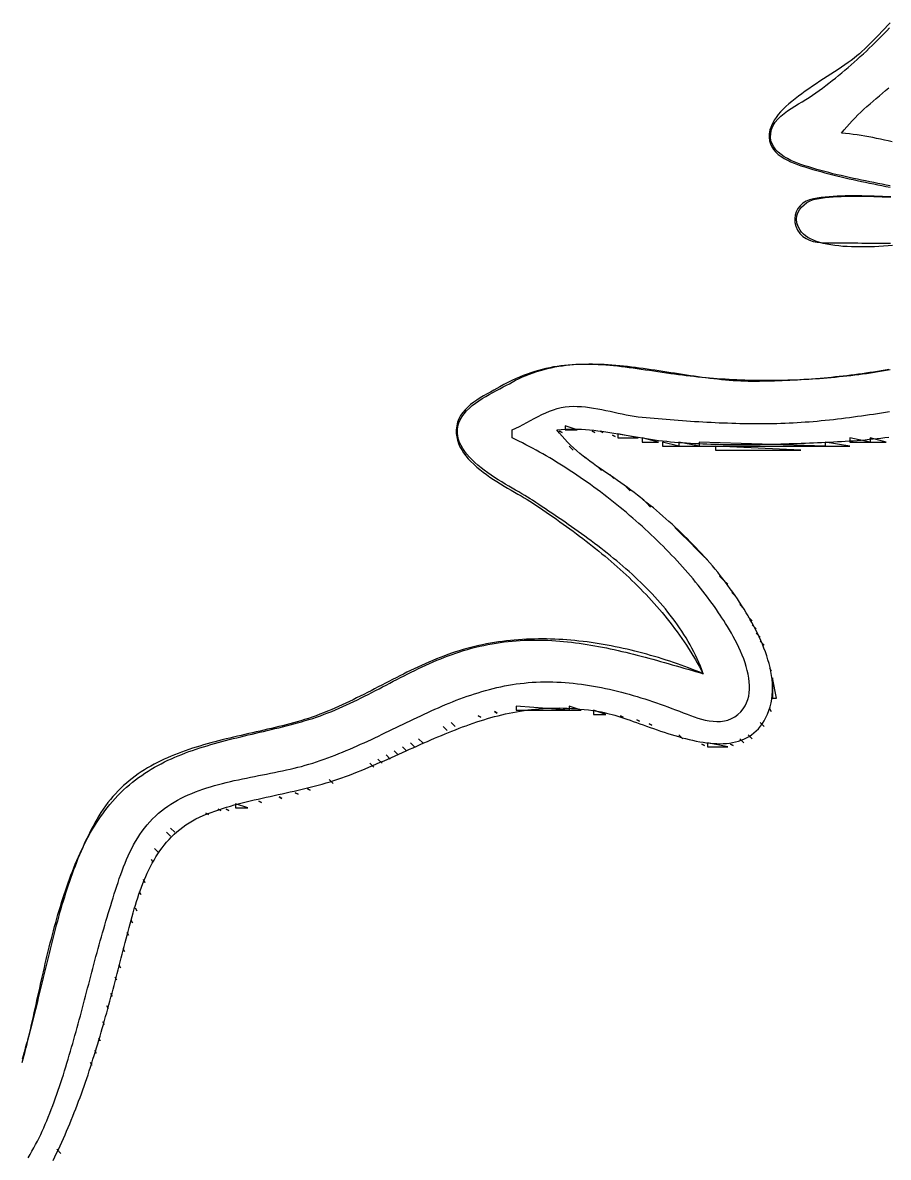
# Model space of a CAD drawing. Extents: x 0 to 2380, y 238 to 1416.
# Drawn here: x 2023.7 to 2236.6, y 688.7 to 967.8 of the extents above; entities that cross this region are included whole.
import ezdxf

# ---------------------------------------------------------------- set-up
doc = ezdxf.new("R2010")
doc.units = 0
doc.header["$MEASUREMENT"] = 0
for name, color, linetype in [('C18', 18, 'Continuous'), ('C250', 250, 'Continuous'), ('C251', 251, 'Continuous'), ('C252', 252, 'Continuous'), ('C253', 253, 'Continuous'), ('C254', 254, 'Continuous'), ('C37', 37, 'Continuous'), ('C39', 39, 'Continuous'), ('C49', 49, 'Continuous'), ('C59', 59, 'Continuous')]:
    doc.layers.add(name, color=color, linetype=linetype)

msp = doc.modelspace()

# ---------------------------------------------------------------- linework, layer by layer
at = {"layer": 'C18'}
for points in [[(2201.61, 822.65), (2201.09, 823.52), (2200.56, 824.37), (2200.01, 825.23), (2199.45, 826.07), (2198.88, 826.91), (2198.3, 827.74), (2197.71, 828.57), (2197.12, 829.38), (2196.51, 830.2), (2195.89, 831), (2195.26, 831.8), (2194.62, 832.59), (2193.97, 833.38), (2193.32, 834.16), (2192.66, 834.93), (2191.99, 835.7), (2191.31, 836.46), (2190.62, 837.21), (2189.92, 837.96), (2189.22, 838.7), (2188.51, 839.43), (2187.8, 840.16), (2187.08, 840.88), (2186.35, 841.6), (2185.62, 842.31), (2184.88, 843.01), (2184.13, 843.71), (2183.38, 844.4), (2182.63, 845.09), (2181.87, 845.77), (2181.1, 846.44), (2180.34, 847.11), (2179.56, 847.77), (2178.79, 848.42), (2178.01, 849.07), (2177.22, 849.71), (2176.44, 850.35), (2175.65, 850.98), (2174.86, 851.61), (2174.07, 852.23), (2173.26, 852.84), (2172.45, 853.44), (2171.62, 854.04), (2170.78, 854.63), (2169.94, 855.22), (2169.09, 855.8), (2168.24, 856.38), (2167.38, 856.97), (2166.53, 857.55), (2165.68, 858.14), (2164.83, 858.74), (2163.99, 859.34), (2163.16, 859.95), (2162.33, 860.57), (2161.52, 861.2), (2160.73, 861.84), (2159.94, 862.5), (2159.18, 863.18), (2158.43, 863.87), (2157.71, 864.58), (2157.01, 865.31), (2156.33, 866.07), (2155.69, 866.85), (2155.07, 867.65), (2156.08, 867.74), (2157.09, 867.81), (2158.1, 867.84), (2159.1, 867.85), (2160.11, 867.83), (2161.11, 867.79), (2162.12, 867.73), (2163.12, 867.65), (2164.12, 867.55), (2165.12, 867.44), (2166.12, 867.31), (2167.12, 867.17), (2168.11, 867.02), (2169.11, 866.86), (2170.11, 866.69), (2171.1, 866.52), (2172.1, 866.35), (2173.1, 866.17), (2174.09, 866), (2175.09, 865.82), (2176.08, 865.65), (2177.08, 865.49), (2178.08, 865.33), (2179.07, 865.19), (2180.07, 865.05), (2181.07, 864.93), (2182.07, 864.82), (2183.04, 864.73), (2184.01, 864.64), (2184.99, 864.56), (2185.97, 864.49), (2186.96, 864.42), (2187.95, 864.36), (2188.94, 864.3), (2189.94, 864.25), (2190.94, 864.21), (2191.94, 864.17), (2192.94, 864.14), (2193.95, 864.11), (2194.95, 864.08), (2195.96, 864.06), (2196.97, 864.05), (2197.98, 864.04), (2199, 864.03), (2200.01, 864.03), (2201.02, 864.03), (2202.04, 864.04), (2203.05, 864.05), (2204.07, 864.06), (2205.08, 864.07), (2206.1, 864.09), (2207.11, 864.11), (2208.12, 864.14), (2209.14, 864.16), (2210.15, 864.19), (2211.15, 864.22), (2212.16, 864.25), (2213.17, 864.29), (2214.17, 864.32), (2215.17, 864.36), (2216.17, 864.4), (2217.16, 864.44), (2218.16, 864.48), (2219.15, 864.52), (2220.13, 864.56), (2221.11, 864.61), (2222.09, 864.65), (2223.07, 864.69), (2224.04, 864.74), (2225.02, 864.79), (2226, 864.85), (2226.97, 864.91), (2227.95, 864.98), (2228.92, 865.05), (2229.9, 865.13), (2230.87, 865.22), (2231.84, 865.31), (2232.82, 865.41), (2233.79, 865.52), (2234.76, 865.63), (2235.73, 865.74), (2236.7, 865.86)], [(2048.44, 739.65), (2048.68, 740.57), (2048.91, 741.49), (2049.15, 742.41), (2049.38, 743.33), (2049.62, 744.25), (2049.86, 745.18), (2050.11, 746.1), (2050.35, 747.02), (2050.6, 747.94), (2050.86, 748.86), (2051.13, 749.77), (2051.4, 750.68), (2051.68, 751.59), (2051.97, 752.49), (2052.27, 753.38), (2052.58, 754.27), (2052.9, 755.14), (2053.23, 756.01), (2053.58, 756.87), (2053.94, 757.72), (2054.32, 758.56), (2054.71, 759.39), (2055.12, 760.2), (2055.55, 761), (2055.99, 761.79), (2056.45, 762.57), (2056.94, 763.33), (2057.44, 764.07), (2057.97, 764.79), (2058.52, 765.5), (2059.09, 766.19), (2059.69, 766.86), (2060.31, 767.52), (2060.96, 768.15), (2061.64, 768.76), (2062.34, 769.35), (2063.07, 769.91), (2063.83, 770.46), (2064.63, 770.98), (2065.45, 771.47), (2066.3, 771.94), (2067.19, 772.38), (2068.11, 772.8), (2069.07, 773.18), (2070.01, 773.54), (2070.95, 773.87), (2071.9, 774.19), (2072.85, 774.5), (2073.81, 774.8), (2074.77, 775.08), (2075.74, 775.36), (2076.71, 775.62), (2077.68, 775.87), (2078.65, 776.12), (2079.63, 776.36), (2080.61, 776.59), (2081.59, 776.82), (2082.57, 777.04), (2083.56, 777.26), (2084.54, 777.48), (2085.53, 777.69), (2086.52, 777.91), (2087.51, 778.12), (2088.49, 778.34), (2089.48, 778.56), (2090.47, 778.78), (2091.45, 779), (2092.44, 779.23), (2093.42, 779.47), (2094.4, 779.71), (2095.38, 779.96), (2096.36, 780.22), (2097.33, 780.49), (2098.31, 780.77), (2099.28, 781.06), (2100.24, 781.36), (2101.2, 781.68), (2102.16, 782.01), (2103.12, 782.35), (2104.07, 782.71), (2105.04, 783.1), (2106, 783.48), (2106.96, 783.87), (2107.91, 784.26), (2108.85, 784.66), (2109.79, 785.06), (2110.72, 785.45), (2111.64, 785.85), (2112.56, 786.25), (2113.47, 786.66), (2114.38, 787.06), (2115.28, 787.46), (2116.17, 787.86), (2117.07, 788.26), (2117.96, 788.66), (2118.84, 789.05), (2119.72, 789.45), (2120.6, 789.84), (2121.47, 790.23), (2122.35, 790.61), (2123.22, 791), (2124.09, 791.38), (2124.95, 791.75), (2125.82, 792.12), (2126.68, 792.48), (2127.55, 792.84), (2128.41, 793.2), (2129.27, 793.54), (2130.14, 793.88), (2131, 794.22), (2131.87, 794.54), (2132.73, 794.86), (2133.6, 795.17), (2134.47, 795.47), (2135.34, 795.77), (2136.21, 796.05), (2137.09, 796.32), (2137.97, 796.59), (2138.85, 796.84), (2139.74, 797.09), (2140.62, 797.32), (2141.52, 797.54), (2142.42, 797.75), (2143.32, 797.94), (2144.23, 798.13), (2145.14, 798.3), (2146.06, 798.46), (2146.98, 798.6), (2147.91, 798.73), (2148.85, 798.84), (2149.79, 798.95), (2150.74, 799.03), (2151.7, 799.1), (2152.67, 799.15), (2153.64, 799.19), (2154.62, 799.21), (2155.62, 799.22), (2156.62, 799.2), (2157.62, 799.17), (2158.64, 799.12), (2159.67, 799.05), (2160.71, 798.96), (2161.76, 798.86), (2162.82, 798.73), (2163.89, 798.58), (2164.97, 798.42), (2166.07, 798.23), (2166.67, 798.11), (2167.3, 797.97), (2167.95, 797.8), (2168.63, 797.62), (2169.32, 797.42), (2170.03, 797.2), (2170.76, 796.97), (2171.51, 796.72), (2172.27, 796.46), (2173.05, 796.19), (2173.85, 795.92), (2174.65, 795.63), (2175.47, 795.34), (2176.3, 795.04), (2177.13, 794.74), (2177.98, 794.44), (2178.84, 794.14), (2179.7, 793.84), (2180.56, 793.54), (2181.44, 793.25), (2182.31, 792.96), (2183.19, 792.69), (2184.07, 792.42), (2184.95, 792.16), (2185.83, 791.91), (2186.71, 791.68), (2187.58, 791.46), (2188.45, 791.26), (2189.32, 791.08), (2190.18, 790.91), (2191.04, 790.77), (2191.88, 790.65), (2192.72, 790.56), (2193.55, 790.49), (2194.37, 790.45), (2195.17, 790.43), (2195.96, 790.45), (2196.74, 790.5), (2197.51, 790.58), (2198.25, 790.7), (2198.98, 790.85), (2199.7, 791.04), (2200.39, 791.27), (2201.06, 791.55), (2201.71, 791.86), (2202.34, 792.22), (2202.95, 792.62), (2203.53, 793.07), (2204.09, 793.57), (2204.62, 794.12), (2205.12, 794.72), (2205.6, 795.37), (2206.04, 796.08), (2206.46, 796.85), (2206.84, 797.67), (2207.2, 798.58), (2207.49, 799.51), (2207.73, 800.45), (2207.9, 801.4), (2208.02, 802.35), (2208.09, 803.32), (2208.1, 804.28), (2208.06, 805.26), (2207.98, 806.23), (2207.86, 807.2), (2207.69, 808.18), (2207.49, 809.15), (2207.25, 810.12), (2206.98, 811.09), (2206.68, 812.05), (2206.34, 813), (2205.99, 813.94), (2205.61, 814.88), (2205.21, 815.8), (2204.8, 816.72), (2204.37, 817.62), (2203.92, 818.5), (2203.47, 819.37), (2203.01, 820.22), (2202.55, 821.05), (2202.08, 821.86), (2201.61, 822.65)], [(2031.16, 687.91), (2031.6, 688.79), (2032.04, 689.69), (2032.47, 690.58), (2032.89, 691.48), (2033.3, 692.38), (2033.71, 693.28), (2034.11, 694.19), (2034.5, 695.1), (2034.89, 696.01), (2035.27, 696.92), (2035.65, 697.84), (2036.02, 698.76), (2036.39, 699.68), (2036.75, 700.6), (2037.1, 701.53), (2037.45, 702.45), (2037.79, 703.38), (2038.13, 704.31), (2038.47, 705.25), (2038.8, 706.18), (2039.12, 707.12), (2039.44, 708.06), (2039.76, 709), (2040.07, 709.94), (2040.38, 710.89), (2040.68, 711.83), (2040.98, 712.78), (2041.28, 713.73), (2041.58, 714.68), (2041.87, 715.63), (2042.15, 716.58), (2042.44, 717.53), (2042.72, 718.49), (2043, 719.45), (2043.27, 720.4), (2043.55, 721.36), (2043.82, 722.32), (2044.09, 723.28), (2044.35, 724.24), (2044.62, 725.2), (2044.88, 726.16), (2045.14, 727.12), (2045.4, 728.08), (2045.66, 729.05), (2045.91, 730.01), (2046.17, 730.97), (2046.42, 731.94), (2046.68, 732.9), (2046.93, 733.87), (2047.18, 734.83), (2047.43, 735.8), (2047.69, 736.76), (2047.94, 737.72), (2048.19, 738.69), (2048.44, 739.65)]]:
    msp.add_lwpolyline(points, dxfattribs=at)
at = {"layer": 'C250'}
for points in [[(2165.73, 867.32), (2166.4, 866.98), (2165.73, 867.32)], [(2176.07, 865.65), (2176.07, 864.65), (2180.07, 864.65), (2176.07, 865.65)], [(2227.07, 865.65), (2227.07, 864.65), (2232.07, 864.65), (2227.07, 865.65)], [(2165.07, 858.65), (2166.07, 857.65), (2165.07, 858.65)], [(2207.4, 808.98), (2207.73, 808.32), (2207.4, 808.98)], [(2129.07, 795.65), (2130.07, 794.65), (2129.07, 795.65)], [(2174.73, 796.32), (2175.4, 795.98), (2174.73, 796.32)], [(2190.73, 790.32), (2191.4, 789.98), (2190.73, 790.32)], [(2099.07, 781.65), (2100.07, 780.65), (2099.07, 781.65)], [(2071.73, 774.32), (2072.4, 773.98), (2071.73, 774.32)], [(2076.07, 775.65), (2076.07, 774.65), (2079.07, 774.65), (2076.07, 775.65)], [(2060.07, 769.65), (2061.07, 768.65), (2060.07, 769.65)]]:
    msp.add_lwpolyline(points, dxfattribs=at)
at = {"layer": 'C251'}
for points in [[(2158.07, 863.65), (2159.07, 862.65), (2158.07, 863.65)], [(2185.07, 864.65), (2185.07, 863.65), (2190.07, 863.65), (2185.07, 864.65)], [(2161.07, 861.65), (2162.07, 860.65), (2161.07, 861.65)], [(2168.07, 856.65), (2169.07, 855.65), (2168.07, 856.65)], [(2172.07, 853.65), (2173.07, 852.65), (2172.07, 853.65)], [(2177.07, 849.65), (2178.07, 848.65), (2177.07, 849.65)], [(2187.07, 840.65), (2188.07, 839.65), (2187.07, 840.65)], [(2188.07, 839.65), (2189.07, 838.65), (2188.07, 839.65)], [(2195.07, 831.65), (2196.07, 830.65), (2195.07, 831.65)], [(2198.07, 827.65), (2199.07, 826.65), (2198.07, 827.65)], [(2200.07, 824.65), (2201.07, 823.65), (2200.07, 824.65)], [(2203.07, 819.65), (2204.07, 818.65), (2203.07, 819.65)], [(2204.07, 817.65), (2205.07, 816.65), (2204.07, 817.65)], [(2158.07, 799.65), (2158.07, 798.65), (2161.07, 798.65), (2158.07, 799.65)], [(2139.73, 798.32), (2140.4, 797.98), (2139.73, 798.32)], [(2170.73, 797.32), (2171.4, 796.98), (2170.73, 797.32)], [(2205.07, 795.65), (2206.07, 794.65), (2205.07, 795.65)], [(2177.73, 795.32), (2178.4, 794.98), (2177.73, 795.32)], [(2200.07, 791.65), (2201.07, 790.65), (2200.07, 791.65)], [(2113.07, 787.65), (2114.07, 786.65), (2113.07, 787.65)], [(2115.07, 788.65), (2116.07, 787.65), (2115.07, 788.65)], [(2109.07, 785.65), (2110.07, 784.65), (2109.07, 785.65)], [(2111.07, 786.65), (2112.07, 785.65), (2111.07, 786.65)], [(2081.73, 776.32), (2082.4, 775.98), (2081.73, 776.32)], [(2059.07, 768.65), (2060.07, 767.65), (2059.07, 768.65)], [(2056.07, 764.65), (2057.07, 763.65), (2056.07, 764.65)], [(2049.4, 743.98), (2049.73, 743.32), (2049.4, 743.98)], [(2046.4, 732.98), (2046.73, 732.32), (2046.4, 732.98)], [(2044.4, 725.98), (2044.73, 725.32), (2044.4, 725.98)], [(2032.07, 690.65), (2033.07, 689.65), (2032.07, 690.65)]]:
    msp.add_lwpolyline(points, dxfattribs=at)
at = {"layer": 'C252'}
for points in [[(2234.07, 963.65), (2234.77, 964.37), (2235.47, 965.08), (2236.17, 965.81), (2236.86, 966.54)], [(2215.07, 932.95), (2214.26, 933.24), (2213.43, 933.57), (2212.59, 933.94), (2211.76, 934.36), (2210.96, 934.83), (2210.21, 935.35), (2209.51, 935.92), (2208.9, 936.55), (2208.38, 937.23), (2207.98, 937.97), (2207.71, 938.77), (2207.59, 939.64), (2207.64, 940.56), (2207.87, 941.56), (2208.25, 942.48), (2208.77, 943.33), (2209.4, 944.11), (2210.12, 944.83), (2210.92, 945.5), (2211.78, 946.13), (2212.68, 946.73), (2213.6, 947.29), (2214.51, 947.83), (2215.41, 948.36), (2216.27, 948.88), (2217.07, 949.4), (2217.9, 949.97), (2218.73, 950.55), (2219.55, 951.14), (2220.36, 951.74), (2221.17, 952.34), (2221.97, 952.96), (2222.77, 953.58), (2223.56, 954.2), (2224.35, 954.84), (2225.13, 955.48), (2225.9, 956.13), (2226.67, 956.78), (2227.43, 957.44), (2228.19, 958.11), (2228.95, 958.78), (2229.69, 959.46), (2230.43, 960.15), (2231.17, 960.84), (2231.9, 961.53), (2232.63, 962.23), (2233.35, 962.94), (2234.07, 963.65)], [(2237.04, 927.64), (2236.03, 927.84), (2235.02, 928.05), (2234.01, 928.25), (2233.01, 928.46), (2232, 928.66), (2230.99, 928.87), (2229.98, 929.08), (2228.98, 929.29), (2227.97, 929.51), (2226.96, 929.73), (2225.96, 929.95), (2224.96, 930.18), (2223.96, 930.42), (2222.96, 930.66), (2221.97, 930.92), (2220.97, 931.18), (2219.98, 931.45), (2218.99, 931.73), (2218.01, 932.01), (2217.02, 932.31), (2216.04, 932.63), (2215.07, 932.95)], [(2237.64, 912.97), (2236.53, 912.89), (2235.4, 912.81), (2234.27, 912.75), (2233.14, 912.7), (2232.01, 912.66), (2230.88, 912.64), (2229.76, 912.63), (2228.65, 912.64), (2227.55, 912.67), (2226.47, 912.72), (2225.41, 912.79), (2224.38, 912.89), (2223.38, 913), (2222.4, 913.15), (2221.47, 913.32), (2220.57, 913.52), (2219.72, 913.75), (2218.91, 914.01), (2218.15, 914.3), (2217.45, 914.62), (2216.8, 914.98), (2216.22, 915.38), (2215.7, 915.81), (2215.25, 916.29), (2214.86, 916.8), (2214.39, 917.7), (2214.11, 918.58), (2214.03, 919.44), (2214.11, 920.27), (2214.35, 921.05), (2214.73, 921.78), (2215.23, 922.45), (2215.85, 923.04), (2216.56, 923.55), (2217.35, 923.97), (2218.2, 924.29), (2219.11, 924.5)], [(2219.11, 924.5), (2220.06, 924.65), (2221.03, 924.77), (2222, 924.88), (2222.98, 924.96), (2223.97, 925.03), (2224.96, 925.09), (2225.96, 925.13), (2226.96, 925.15), (2227.97, 925.17), (2228.98, 925.17), (2230, 925.16), (2231.02, 925.14), (2232.03, 925.12), (2233.05, 925.09), (2234.07, 925.05), (2235.09, 925.01), (2236.11, 924.97), (2237.12, 924.92)], [(2130.61, 867.65), (2130.73, 868.52), (2130.97, 869.34), (2131.31, 870.14), (2131.75, 870.89), (2132.27, 871.62), (2132.87, 872.31), (2133.54, 872.98), (2134.26, 873.61), (2135.04, 874.22), (2135.85, 874.8), (2136.69, 875.35), (2137.56, 875.88), (2138.43, 876.38), (2139.31, 876.87), (2140.18, 877.33), (2141.03, 877.77), (2141.85, 878.2), (2142.64, 878.6), (2143.38, 878.99), (2144.07, 879.37), (2144.91, 879.83), (2145.77, 880.26), (2146.63, 880.66), (2147.49, 881.03), (2148.36, 881.38), (2149.24, 881.7), (2150.12, 881.99), (2151.01, 882.26), (2151.9, 882.51), (2152.79, 882.73), (2153.69, 882.94), (2154.6, 883.11), (2155.51, 883.27), (2156.42, 883.41), (2157.34, 883.53), (2158.26, 883.63), (2159.19, 883.71), (2160.11, 883.77), (2161.05, 883.81), (2161.98, 883.84), (2162.92, 883.86), (2163.86, 883.86), (2164.81, 883.84), (2165.75, 883.81), (2166.7, 883.77), (2167.65, 883.72), (2168.61, 883.65), (2169.56, 883.57), (2170.52, 883.49), (2171.48, 883.39), (2172.44, 883.29), (2173.4, 883.18), (2174.36, 883.06), (2175.33, 882.93), (2176.29, 882.8), (2177.26, 882.67), (2178.23, 882.53), (2179.19, 882.38), (2180.16, 882.24), (2181.13, 882.09), (2182.09, 881.94), (2183.06, 881.79), (2184.03, 881.63), (2185, 881.48), (2185.96, 881.33), (2186.93, 881.19), (2187.89, 881.04), (2188.85, 880.9), (2189.82, 880.76), (2190.78, 880.63), (2191.74, 880.5), (2192.69, 880.38), (2193.65, 880.26), (2194.6, 880.16), (2195.55, 880.06), (2196.5, 879.97), (2197.45, 879.89), (2198.39, 879.82), (2199.33, 879.76), (2200.27, 879.71), (2201.21, 879.68), (2202.14, 879.66), (2203.07, 879.65), (2203.99, 879.65), (2204.92, 879.66), (2205.84, 879.67), (2206.77, 879.69), (2207.7, 879.71), (2208.62, 879.73), (2209.55, 879.76), (2210.48, 879.79), (2211.41, 879.83), (2212.35, 879.88), (2213.28, 879.92), (2214.21, 879.97), (2215.15, 880.03), (2216.08, 880.09), (2217.01, 880.15), (2217.95, 880.22), (2218.88, 880.3), (2219.82, 880.38), (2220.76, 880.46), (2221.69, 880.55), (2222.63, 880.64), (2223.57, 880.74), (2224.51, 880.84), (2225.44, 880.94), (2226.38, 881.05), (2227.32, 881.17), (2228.26, 881.28), (2229.2, 881.41), (2230.13, 881.54), (2231.07, 881.67), (2232.01, 881.81), (2232.95, 881.95), (2233.88, 882.09), (2234.82, 882.24), (2235.76, 882.4), (2236.69, 882.56)], [(2157.07, 868.65), (2157.07, 867.65), (2160.07, 867.65), (2157.07, 868.65)], [(2149.07, 850.32), (2148.49, 850.69), (2147.85, 851.09), (2147.17, 851.5), (2146.44, 851.93), (2145.68, 852.37), (2144.89, 852.83), (2144.06, 853.31), (2143.22, 853.8), (2142.37, 854.31), (2141.5, 854.83), (2140.63, 855.37), (2139.76, 855.93), (2138.9, 856.5), (2138.05, 857.09), (2137.22, 857.69), (2136.42, 858.31), (2135.64, 858.94), (2134.9, 859.59), (2134.2, 860.25), (2133.54, 860.93), (2132.94, 861.62), (2132.39, 862.32), (2131.9, 863.04), (2131.49, 863.78), (2131.14, 864.53), (2130.88, 865.29), (2130.7, 866.06), (2130.61, 866.85), (2130.61, 867.65)], [(2163.73, 867.32), (2164.4, 866.98), (2163.73, 867.32)], [(2168.73, 866.32), (2169.4, 865.98), (2168.73, 866.32)], [(2221.07, 864.65), (2221.07, 863.65), (2227.07, 863.65), (2221.07, 864.65)], [(2191.07, 807.65), (2190.72, 808.57), (2190.36, 809.49), (2189.97, 810.39), (2189.57, 811.28), (2189.16, 812.17), (2188.72, 813.04), (2188.27, 813.9), (2187.81, 814.76), (2187.33, 815.6), (2186.83, 816.44), (2186.32, 817.27), (2185.79, 818.09), (2185.25, 818.9), (2184.7, 819.7), (2184.13, 820.49), (2183.56, 821.27), (2182.96, 822.05), (2182.36, 822.82), (2181.74, 823.58), (2181.11, 824.33), (2180.48, 825.07), (2179.83, 825.81), (2179.16, 826.54), (2178.49, 827.26), (2177.81, 827.97), (2177.12, 828.68), (2176.43, 829.38), (2175.72, 830.07), (2175, 830.76), (2174.28, 831.44), (2173.55, 832.11), (2172.81, 832.78), (2172.06, 833.44), (2171.31, 834.09), (2170.55, 834.74), (2169.79, 835.38), (2169.02, 836.01), (2168.25, 836.64), (2167.47, 837.27), (2166.68, 837.88), (2165.89, 838.5), (2165.1, 839.1), (2164.31, 839.71), (2163.51, 840.3), (2162.71, 840.9), (2161.91, 841.48), (2161.11, 842.07), (2160.3, 842.64), (2159.49, 843.22), (2158.69, 843.79), (2157.88, 844.35), (2157.07, 844.91), (2156.26, 845.47), (2155.46, 846.02), (2154.65, 846.57), (2153.85, 847.12), (2153.04, 847.66), (2152.24, 848.2), (2151.44, 848.73), (2150.65, 849.26), (2149.86, 849.79), (2149.07, 850.32)], [(2176.07, 850.65), (2177.07, 849.65), (2176.07, 850.65)], [(2184.07, 843.65), (2185.07, 842.65), (2184.07, 843.65)], [(2185.07, 842.65), (2186.07, 841.65), (2185.07, 842.65)], [(2186.07, 841.65), (2187.07, 840.65), (2186.07, 841.65)], [(2189.07, 838.65), (2190.07, 837.65), (2189.07, 838.65)], [(2190.07, 837.65), (2191.07, 836.65), (2190.07, 837.65)], [(2191.07, 836.65), (2192.07, 835.65), (2191.07, 836.65)], [(2196.07, 830.65), (2197.07, 829.65), (2196.07, 830.65)], [(2202.07, 821.65), (2203.07, 820.65), (2202.07, 821.65)], [(2023.59, 712.01), (2023.83, 712.91), (2024.06, 713.82), (2024.3, 714.74), (2024.53, 715.67), (2024.76, 716.6), (2024.99, 717.54), (2025.21, 718.49), (2025.44, 719.44), (2025.66, 720.41), (2025.88, 721.37), (2026.1, 722.35), (2026.32, 723.32), (2026.55, 724.31), (2026.77, 725.29), (2026.99, 726.28), (2027.21, 727.28), (2027.43, 728.28), (2027.66, 729.28), (2027.88, 730.28), (2028.11, 731.29), (2028.33, 732.3), (2028.56, 733.31), (2028.79, 734.32), (2029.03, 735.33), (2029.26, 736.35), (2029.5, 737.36), (2029.74, 738.37), (2029.99, 739.39), (2030.24, 740.4), (2030.49, 741.41), (2030.74, 742.42), (2031, 743.42), (2031.27, 744.43), (2031.54, 745.43), (2031.81, 746.43), (2032.09, 747.42), (2032.37, 748.42), (2032.66, 749.4), (2032.96, 750.39), (2033.26, 751.36), (2033.57, 752.34), (2033.88, 753.31), (2034.2, 754.27), (2034.53, 755.22), (2034.86, 756.17), (2035.2, 757.11), (2035.55, 758.05), (2035.91, 758.97), (2036.27, 759.89), (2036.64, 760.8), (2037.03, 761.71), (2037.42, 762.6), (2037.81, 763.48), (2038.22, 764.36), (2038.64, 765.22), (2039.07, 766.07), (2039.5, 766.91), (2039.95, 767.74), (2040.41, 768.56), (2040.87, 769.37), (2041.35, 770.16), (2041.84, 770.95), (2042.34, 771.71), (2042.85, 772.47), (2043.38, 773.21), (2043.91, 773.94), (2044.46, 774.65), (2045.1, 775.45), (2045.76, 776.22), (2046.43, 776.97), (2047.11, 777.7), (2047.8, 778.39), (2048.51, 779.07), (2049.22, 779.72), (2049.95, 780.35), (2050.68, 780.95), (2051.43, 781.54), (2052.19, 782.1), (2052.96, 782.64), (2053.73, 783.17), (2054.52, 783.67), (2055.31, 784.16), (2056.12, 784.63), (2056.93, 785.08), (2057.75, 785.51), (2058.58, 785.93), (2059.41, 786.34), (2060.26, 786.72), (2061.11, 787.1), (2061.96, 787.46), (2062.83, 787.81), (2063.7, 788.15), (2064.57, 788.47), (2065.45, 788.78), (2066.34, 789.09), (2067.23, 789.38), (2068.13, 789.66), (2069.03, 789.94), (2069.93, 790.21), (2070.84, 790.47), (2071.76, 790.72), (2072.67, 790.97), (2073.59, 791.21), (2074.51, 791.44), (2075.44, 791.68), (2076.37, 791.91), (2077.3, 792.13), (2078.23, 792.36), (2079.16, 792.58), (2080.09, 792.8), (2081.03, 793.02), (2081.97, 793.24), (2082.9, 793.46), (2083.84, 793.68), (2084.77, 793.9), (2085.71, 794.13), (2086.65, 794.36), (2087.58, 794.59), (2088.51, 794.83), (2089.44, 795.07), (2090.37, 795.32), (2091.3, 795.57), (2092.23, 795.83), (2093.15, 796.1), (2094.07, 796.37), (2095.02, 796.67), (2095.97, 796.99), (2096.91, 797.32), (2097.84, 797.66), (2098.77, 798.02), (2099.69, 798.38), (2100.6, 798.76), (2101.51, 799.15), (2102.42, 799.55), (2103.32, 799.96), (2104.22, 800.38), (2105.12, 800.81), (2106.01, 801.24), (2106.9, 801.68), (2107.79, 802.12), (2108.67, 802.57), (2109.55, 803.02), (2110.44, 803.48), (2111.32, 803.94), (2112.2, 804.4), (2113.08, 804.86), (2113.96, 805.32), (2114.84, 805.78), (2115.72, 806.23), (2116.6, 806.69), (2117.49, 807.14), (2118.37, 807.59), (2119.26, 808.03), (2120.15, 808.47), (2121.04, 808.91), (2121.94, 809.33), (2122.84, 809.75), (2123.75, 810.16), (2124.66, 810.56), (2125.57, 810.95), (2126.49, 811.33), (2127.41, 811.7), (2128.34, 812.06), (2129.28, 812.4), (2130.22, 812.73), (2131.17, 813.04), (2132.13, 813.34), (2133.09, 813.63), (2134.07, 813.9), (2135.08, 814.15), (2136.09, 814.39), (2137.1, 814.61), (2138.11, 814.82), (2139.11, 815), (2140.11, 815.17), (2141.1, 815.32), (2142.1, 815.45), (2143.09, 815.56), (2144.08, 815.66), (2145.06, 815.74), (2146.05, 815.81), (2147.03, 815.86), (2148.01, 815.89), (2148.98, 815.92), (2149.96, 815.92), (2150.93, 815.91), (2151.9, 815.89), (2152.87, 815.86), (2153.84, 815.81), (2154.81, 815.75), (2155.77, 815.68), (2156.73, 815.6), (2157.69, 815.5), (2158.65, 815.39), (2159.61, 815.28), (2160.57, 815.15), (2161.53, 815.01), (2162.48, 814.86), (2163.44, 814.71), (2164.39, 814.54), (2165.34, 814.37), (2166.29, 814.18), (2167.25, 813.99), (2168.2, 813.79), (2169.15, 813.59), (2170.1, 813.37), (2171.05, 813.15), (2172, 812.93), (2172.95, 812.7), (2173.89, 812.46), (2174.84, 812.22), (2175.79, 811.97), (2176.74, 811.72), (2177.69, 811.46), (2178.64, 811.2), (2179.59, 810.94), (2180.55, 810.67), (2181.5, 810.41), (2182.45, 810.14), (2183.4, 809.86), (2184.36, 809.59), (2185.31, 809.31), (2186.27, 809.04), (2187.23, 808.76), (2188.18, 808.48), (2189.14, 808.2), (2190.11, 807.93), (2191.07, 807.65)], [(2205.07, 815.65), (2206.07, 814.65), (2205.07, 815.65)], [(2127.07, 794.65), (2128.07, 793.65), (2127.07, 794.65)], [(2119.07, 790.65), (2120.07, 789.65), (2119.07, 790.65)], [(2121.07, 791.65), (2122.07, 790.65), (2121.07, 791.65)], [(2185.07, 792.65), (2186.07, 791.65), (2185.07, 792.65)], [(2197.73, 790.32), (2198.4, 789.98), (2197.73, 790.32)], [(2202.07, 792.65), (2203.07, 791.65), (2202.07, 792.65)], [(2117.07, 789.65), (2118.07, 788.65), (2117.07, 789.65)], [(2093.73, 779.32), (2094.4, 778.98), (2093.73, 779.32)], [(2086.73, 777.32), (2087.4, 776.98), (2086.73, 777.32)], [(2053.4, 756.98), (2053.73, 756.32), (2053.4, 756.98)], [(2052.4, 753.98), (2052.73, 753.32), (2052.4, 753.98)], [(2050.4, 746.98), (2050.73, 746.32), (2050.4, 746.98)], [(2048.4, 739.98), (2048.73, 739.32), (2048.4, 739.98)], [(2045.4, 728.98), (2045.73, 728.32), (2045.4, 728.98)], [(2043.4, 721.98), (2043.73, 721.32), (2043.4, 721.98)], [(2041.4, 714.98), (2041.73, 714.32), (2041.4, 714.98)], [(2040.4, 711.98), (2040.73, 711.32), (2040.4, 711.98)]]:
    msp.add_lwpolyline(points, dxfattribs=at)
at = {"layer": 'C253'}
for points in [[(2155.73, 867.32), (2156.4, 866.98), (2155.73, 867.32)], [(2232.07, 865.65), (2232.07, 864.65), (2236.07, 864.65), (2232.07, 865.65)], [(2181.07, 864.65), (2181.07, 863.65), (2185.07, 863.65), (2181.07, 864.65)], [(2194.07, 863.65), (2194.07, 862.65), (2215.07, 862.65), (2194.07, 863.65)], [(2208.07, 806.65), (2208.07, 801.65), (2209.07, 801.65), (2208.07, 806.65)], [(2164.07, 798.65), (2164.07, 797.65), (2167.07, 797.65), (2164.07, 798.65)], [(2207.4, 798.98), (2207.73, 798.32), (2207.4, 798.98)], [(2135.73, 797.32), (2136.4, 796.98), (2135.73, 797.32)], [(2090.73, 778.32), (2091.4, 777.98), (2090.73, 778.32)], [(2068.73, 773.32), (2069.4, 772.98), (2068.73, 773.32)], [(2073.73, 774.32), (2074.4, 773.98), (2073.73, 774.32)], [(2055.4, 761.98), (2055.73, 761.32), (2055.4, 761.98)], [(2051.4, 749.98), (2051.73, 749.32), (2051.4, 749.98)], [(2047.4, 735.98), (2047.73, 735.32), (2047.4, 735.98)], [(2042.4, 717.98), (2042.73, 717.32), (2042.4, 717.98)]]:
    msp.add_lwpolyline(points, dxfattribs=at)
at = {"layer": 'C254'}
msp.add_lwpolyline([(2145.07, 799.65), (2145.07, 798.65), (2158.07, 798.65), (2145.07, 799.65)], dxfattribs=at)
at = {"layer": 'C37'}
msp.add_lwpolyline([(2170.07, 866.65), (2170.07, 865.65), (2175.07, 865.65), (2170.07, 866.65)], dxfattribs=at)
at = {"layer": 'C39'}
for points in [[(2237.03, 967.81), (2236.36, 967.08), (2235.68, 966.35), (2235, 965.63), (2234.31, 964.91), (2233.61, 964.19), (2232.91, 963.48), (2232.21, 962.78), (2231.5, 962.08), (2230.79, 961.38), (2230.07, 960.69), (2229.48, 960.16), (2228.85, 959.62), (2228.17, 959.08), (2227.45, 958.53), (2226.69, 957.98), (2225.89, 957.42), (2225.07, 956.86), (2224.22, 956.29), (2223.35, 955.72), (2222.47, 955.15), (2221.57, 954.57), (2220.66, 953.98), (2219.75, 953.39), (2218.84, 952.79), (2217.94, 952.19), (2217.04, 951.58), (2216.16, 950.97), (2215.29, 950.35), (2214.45, 949.73), (2213.63, 949.1), (2212.84, 948.46), (2212.09, 947.82), (2211.37, 947.17), (2210.7, 946.52), (2210.08, 945.86), (2209.5, 945.19), (2208.99, 944.52), (2208.53, 943.84), (2208.14, 943.16), (2207.81, 942.47), (2207.46, 941.45), (2207.27, 940.49), (2207.24, 939.6), (2207.34, 938.76), (2207.57, 937.99), (2207.92, 937.27), (2208.36, 936.6), (2208.9, 935.98), (2209.52, 935.41), (2210.21, 934.89), (2210.95, 934.42), (2211.74, 933.98), (2212.55, 933.59), (2213.39, 933.24), (2214.23, 932.92), (2215.07, 932.63), (2216.04, 932.32), (2217.02, 932.02), (2218, 931.73), (2218.98, 931.44), (2219.97, 931.17), (2220.96, 930.9), (2221.95, 930.63), (2222.94, 930.38), (2223.94, 930.13), (2224.94, 929.89), (2225.93, 929.65), (2226.93, 929.42), (2227.94, 929.2), (2228.94, 928.98), (2229.95, 928.76), (2230.95, 928.55), (2231.96, 928.34), (2232.97, 928.14), (2233.97, 927.94), (2234.98, 927.74), (2235.99, 927.54), (2237, 927.35)], [(2237.52, 938.48), (2236.57, 938.71), (2235.61, 938.93), (2234.66, 939.14), (2233.7, 939.34), (2232.74, 939.53), (2231.79, 939.72), (2230.83, 939.89), (2229.87, 940.05), (2228.91, 940.2), (2227.95, 940.33), (2226.99, 940.45), (2226.03, 940.56), (2225.07, 940.65), (2225.69, 941.44), (2226.34, 942.21), (2227, 942.96), (2227.69, 943.7), (2228.39, 944.42), (2229.11, 945.13), (2229.83, 945.82), (2230.57, 946.51), (2231.32, 947.18), (2232.08, 947.85), (2232.84, 948.52), (2233.61, 949.18), (2234.38, 949.84), (2235.14, 950.49), (2235.91, 951.15), (2236.68, 951.82)], [(2237.15, 924.93), (2236.14, 924.98), (2235.12, 925.02), (2234.1, 925.07), (2233.08, 925.11), (2232.07, 925.14), (2231.05, 925.17), (2230.03, 925.19), (2229.01, 925.21), (2228, 925.21), (2226.99, 925.21), (2225.98, 925.19), (2224.98, 925.16), (2223.99, 925.12), (2223, 925.06), (2222.01, 924.98), (2221.04, 924.89), (2220.07, 924.78), (2219.11, 924.65), (2218.16, 924.5), (2217.2, 924.26), (2216.33, 923.88), (2215.56, 923.39), (2214.89, 922.78), (2214.35, 922.09), (2213.94, 921.32), (2213.68, 920.48), (2213.56, 919.6), (2213.62, 918.68), (2213.85, 917.74), (2214.26, 916.8), (2214.85, 915.93), (2215.55, 915.23), (2216.34, 914.69), (2217.2, 914.28), (2218.12, 914), (2219.09, 913.81), (2220.09, 913.7), (2221.1, 913.65), (2222.11, 913.64), (2223.1, 913.65), (2224.07, 913.65), (2225.07, 913.65), (2226.07, 913.64), (2227.07, 913.64), (2228.07, 913.63), (2229.07, 913.62), (2230.08, 913.61), (2231.08, 913.6), (2232.08, 913.59), (2233.08, 913.58), (2234.08, 913.58), (2235.09, 913.58), (2236.09, 913.58), (2237.09, 913.59)], [(2183.07, 881.44), (2182, 881.6), (2180.95, 881.75), (2179.9, 881.91), (2178.87, 882.06), (2177.85, 882.22), (2176.83, 882.36), (2175.83, 882.51), (2174.83, 882.65), (2173.84, 882.79), (2172.86, 882.92), (2171.89, 883.05), (2170.92, 883.17), (2169.96, 883.27), (2169.01, 883.38), (2168.06, 883.47), (2167.12, 883.55), (2166.18, 883.61), (2165.24, 883.67), (2164.31, 883.71), (2163.39, 883.74), (2162.46, 883.76), (2161.54, 883.76), (2160.63, 883.74), (2159.71, 883.71), (2158.79, 883.66), (2157.88, 883.59), (2156.96, 883.5), (2156.05, 883.39), (2155.13, 883.26), (2154.22, 883.11), (2153.3, 882.93), (2152.38, 882.73), (2151.46, 882.51), (2150.54, 882.26), (2149.61, 881.99), (2148.68, 881.69), (2147.75, 881.36), (2146.81, 881), (2145.87, 880.62), (2144.92, 880.2), (2143.97, 879.76), (2143.01, 879.28), (2142.04, 878.77), (2141.07, 878.23), (2140.31, 877.81), (2139.52, 877.38), (2138.71, 876.93), (2137.88, 876.47), (2137.04, 876), (2136.21, 875.5), (2135.4, 874.98), (2134.61, 874.43), (2133.86, 873.85), (2133.15, 873.23), (2132.5, 872.58), (2131.91, 871.88), (2131.4, 871.14), (2130.98, 870.35), (2130.65, 869.5), (2130.43, 868.61), (2130.32, 867.65)], [(2236.99, 882.37), (2236.03, 882.21), (2235.07, 882.05), (2234.11, 881.89), (2233.15, 881.74), (2232.18, 881.6), (2231.22, 881.46), (2230.26, 881.33), (2229.29, 881.21), (2228.33, 881.08), (2227.36, 880.97), (2226.4, 880.86), (2225.43, 880.75), (2224.47, 880.65), (2223.5, 880.55), (2222.53, 880.47), (2221.56, 880.38), (2220.6, 880.3), (2219.63, 880.23), (2218.66, 880.16), (2217.69, 880.1), (2216.73, 880.04), (2215.76, 879.99), (2214.79, 879.94), (2213.82, 879.9), (2212.85, 879.86), (2211.88, 879.83), (2210.92, 879.81), (2209.95, 879.79), (2208.98, 879.77), (2208.01, 879.76), (2207.05, 879.76), (2206.08, 879.76), (2205.11, 879.77), (2204.15, 879.78), (2203.18, 879.8), (2202.22, 879.82), (2201.25, 879.85), (2200.29, 879.89), (2199.33, 879.93), (2198.36, 879.97), (2197.4, 880.02), (2196.44, 880.08), (2195.48, 880.14), (2194.52, 880.21), (2193.56, 880.28), (2192.6, 880.36), (2191.64, 880.44), (2190.69, 880.53), (2189.73, 880.63), (2188.78, 880.73), (2187.82, 880.83), (2186.87, 880.94), (2185.92, 881.06), (2184.97, 881.18), (2184.02, 881.31), (2183.07, 881.44)], [(2200.33, 798.3), (2200.88, 798.99), (2201.34, 799.72), (2201.72, 800.48), (2202.01, 801.28), (2202.23, 802.1), (2202.37, 802.96), (2202.44, 803.83), (2202.44, 804.73), (2202.39, 805.64), (2202.28, 806.57), (2202.11, 807.5), (2201.89, 808.45), (2201.63, 809.4), (2201.33, 810.35), (2201, 811.3), (2200.63, 812.24), (2200.23, 813.18), (2199.81, 814.1), (2199.37, 815.02), (2198.92, 815.91), (2198.45, 816.78), (2197.98, 817.63), (2197.51, 818.45), (2197.04, 819.25), (2196.57, 820.01), (2196.11, 820.73), (2195.67, 821.41), (2195.25, 822.06), (2194.85, 822.65), (2194.33, 823.41), (2193.8, 824.17), (2193.26, 824.93), (2192.7, 825.69), (2192.14, 826.45), (2191.57, 827.2), (2190.98, 827.96), (2190.39, 828.71), (2189.79, 829.46), (2189.17, 830.21), (2188.55, 830.96), (2187.92, 831.71), (2187.28, 832.45), (2186.64, 833.19), (2185.98, 833.93), (2185.32, 834.66), (2184.64, 835.4), (2183.96, 836.13), (2183.27, 836.85), (2182.58, 837.57), (2181.88, 838.29), (2181.17, 839.01), (2180.45, 839.72), (2179.73, 840.43), (2179, 841.14), (2178.26, 841.84), (2177.52, 842.53), (2176.77, 843.22), (2176.01, 843.91), (2175.25, 844.59), (2174.49, 845.27), (2173.72, 845.94), (2172.94, 846.61), (2172.16, 847.27), (2171.38, 847.93), (2170.59, 848.58), (2169.79, 849.23), (2168.99, 849.87), (2168.19, 850.5), (2167.38, 851.13), (2166.58, 851.75), (2165.76, 852.37), (2164.95, 852.97), (2164.13, 853.58), (2163.31, 854.17), (2162.48, 854.76), (2161.65, 855.34), (2160.83, 855.91), (2159.99, 856.48), (2159.16, 857.04), (2158.33, 857.59), (2157.49, 858.13), (2156.65, 858.67), (2155.82, 859.2), (2154.98, 859.72), (2154.14, 860.23), (2153.3, 860.73), (2152.45, 861.22), (2151.61, 861.71), (2150.77, 862.18), (2149.93, 862.65), (2149.09, 863.11), (2148.25, 863.56), (2147.41, 863.99), (2146.57, 864.42), (2145.74, 864.84), (2144.9, 865.25), (2144.07, 865.65), (2144.07, 867.65), (2144.96, 868.05), (2145.86, 868.48), (2146.77, 868.94), (2147.68, 869.43), (2148.59, 869.92), (2149.51, 870.42), (2150.44, 870.91), (2151.37, 871.38), (2152.31, 871.82), (2153.25, 872.23), (2154.2, 872.59), (2155.15, 872.89), (2156.11, 873.13), (2157.07, 873.29), (2158.07, 873.38), (2159.08, 873.43), (2160.08, 873.42), (2161.09, 873.37), (2162.1, 873.28), (2163.1, 873.16), (2164.11, 873.01), (2165.12, 872.83), (2166.12, 872.64), (2167.12, 872.43), (2168.13, 872.21), (2169.13, 871.99), (2170.13, 871.77), (2171.12, 871.56), (2172.12, 871.36), (2173.11, 871.17), (2174.1, 871), (2175.08, 870.86), (2176.07, 870.76)], [(2176.07, 870.76), (2177.04, 870.67), (2178.01, 870.58), (2178.99, 870.49), (2179.97, 870.41), (2180.96, 870.32), (2181.95, 870.24), (2182.94, 870.16), (2183.93, 870.08), (2184.93, 870.01), (2185.93, 869.93), (2186.93, 869.86), (2187.94, 869.79), (2188.94, 869.73), (2189.95, 869.67), (2190.96, 869.61), (2191.97, 869.55), (2192.99, 869.5), (2194, 869.45), (2195.01, 869.4), (2196.03, 869.36), (2197.04, 869.33), (2198.06, 869.29), (2199.07, 869.26), (2200.09, 869.24), (2201.1, 869.22), (2202.12, 869.2), (2203.13, 869.19), (2204.14, 869.19), (2205.15, 869.19), (2206.16, 869.19), (2207.17, 869.21), (2208.18, 869.22), (2209.18, 869.24), (2210.18, 869.27), (2211.18, 869.31), (2212.18, 869.35), (2213.17, 869.4), (2214.16, 869.45), (2215.15, 869.51), (2216.14, 869.58), (2217.12, 869.65), (2218.09, 869.73), (2219.07, 869.82), (2220.07, 869.92), (2221.07, 870.02), (2222.07, 870.12), (2223.06, 870.23), (2224.06, 870.35), (2225.05, 870.46), (2226.05, 870.58), (2227.04, 870.71), (2228.03, 870.84), (2229.02, 870.97), (2230, 871.11), (2230.99, 871.25), (2231.97, 871.39), (2232.96, 871.54), (2233.94, 871.69), (2234.92, 871.85), (2235.89, 872.01), (2236.87, 872.17)], [(2130.32, 867.65), (2130.33, 866.78), (2130.43, 865.93), (2130.62, 865.1), (2130.89, 864.29), (2131.23, 863.49), (2131.65, 862.72), (2132.13, 861.97), (2132.68, 861.24), (2133.28, 860.53), (2133.92, 859.83), (2134.62, 859.16), (2135.36, 858.5), (2136.13, 857.86), (2136.93, 857.23), (2137.75, 856.62), (2138.6, 856.03), (2139.46, 855.46), (2140.33, 854.9), (2141.21, 854.35), (2142.08, 853.82), (2142.95, 853.3), (2143.81, 852.8), (2144.65, 852.31), (2145.47, 851.84), (2146.26, 851.38), (2147.02, 850.93), (2147.75, 850.49), (2148.43, 850.07), (2149.07, 849.65), (2149.92, 849.08), (2150.76, 848.51), (2151.61, 847.94), (2152.45, 847.37), (2153.28, 846.79), (2154.12, 846.21), (2154.95, 845.63), (2155.77, 845.05), (2156.6, 844.47), (2157.41, 843.88), (2158.23, 843.29), (2159.04, 842.69), (2159.85, 842.09), (2160.65, 841.49), (2161.45, 840.89), (2162.24, 840.28), (2163.03, 839.66), (2163.81, 839.05), (2164.59, 838.43), (2165.37, 837.8), (2166.14, 837.17), (2166.9, 836.54), (2167.66, 835.9), (2168.42, 835.26), (2169.16, 834.61), (2169.91, 833.95), (2170.64, 833.29), (2171.37, 832.63), (2172.1, 831.96), (2172.82, 831.28), (2173.53, 830.6), (2174.24, 829.91), (2174.94, 829.22), (2175.64, 828.52), (2176.32, 827.81), (2177, 827.1), (2177.68, 826.38), (2178.35, 825.65), (2179.01, 824.92), (2179.66, 824.18), (2180.31, 823.43), (2180.94, 822.68), (2181.58, 821.91), (2182.2, 821.14), (2182.82, 820.37), (2183.42, 819.58), (2184.03, 818.78), (2184.62, 817.98), (2185.2, 817.17), (2185.78, 816.35), (2186.35, 815.52), (2186.91, 814.68), (2187.46, 813.84), (2188, 812.98), (2188.53, 812.12), (2189.06, 811.24), (2189.57, 810.36), (2190.08, 809.47), (2190.58, 808.56), (2191.07, 807.65), (2190.18, 808.01), (2189.28, 808.37), (2188.38, 808.72), (2187.47, 809.07), (2186.55, 809.41), (2185.63, 809.74), (2184.71, 810.06), (2183.78, 810.38), (2182.85, 810.7), (2181.91, 811.01), (2180.97, 811.31), (2180.02, 811.6), (2179.08, 811.88), (2178.12, 812.16), (2177.16, 812.43), (2176.2, 812.69), (2175.24, 812.95), (2174.27, 813.19), (2173.3, 813.43), (2172.33, 813.66), (2171.36, 813.88), (2170.38, 814.09), (2169.4, 814.3), (2168.41, 814.49), (2167.43, 814.67), (2166.44, 814.85), (2165.46, 815.01), (2164.47, 815.17), (2163.48, 815.31), (2162.48, 815.45), (2161.49, 815.57), (2160.5, 815.68), (2159.5, 815.79), (2158.51, 815.88), (2157.51, 815.96), (2156.51, 816.03), (2155.52, 816.09), (2154.52, 816.13), (2153.53, 816.17), (2152.53, 816.19), (2151.54, 816.2), (2150.54, 816.2), (2149.55, 816.18), (2148.56, 816.15), (2147.57, 816.11), (2146.58, 816.06), (2145.59, 816), (2144.6, 815.92), (2143.62, 815.82), (2142.64, 815.72), (2141.66, 815.6), (2140.68, 815.46), (2139.71, 815.31), (2138.73, 815.15), (2137.76, 814.97), (2136.8, 814.78), (2135.83, 814.57), (2134.87, 814.35), (2133.92, 814.11), (2132.96, 813.86), (2132.01, 813.59), (2131.07, 813.3)], [(2131.07, 813.3), (2130.11, 813), (2129.17, 812.68), (2128.22, 812.35), (2127.29, 812), (2126.36, 811.64), (2125.44, 811.27), (2124.52, 810.89), (2123.6, 810.5), (2122.69, 810.1), (2121.79, 809.7), (2120.89, 809.28), (2119.99, 808.86), (2119.09, 808.42), (2118.2, 807.99), (2117.31, 807.55), (2116.42, 807.1), (2115.54, 806.65), (2114.66, 806.2), (2113.77, 805.75), (2112.89, 805.29), (2112.01, 804.84), (2111.13, 804.38), (2110.25, 803.92), (2109.36, 803.47), (2108.48, 803.02), (2107.6, 802.57), (2106.71, 802.12), (2105.82, 801.68), (2104.93, 801.25), (2104.04, 800.82), (2103.15, 800.39), (2102.25, 799.98), (2101.35, 799.57), (2100.44, 799.17), (2099.53, 798.78), (2098.62, 798.4), (2097.7, 798.03), (2096.78, 797.67), (2095.85, 797.32), (2094.91, 796.99), (2093.97, 796.67), (2093.02, 796.37), (2092.07, 796.08)], [(2094.07, 785.37), (2095.01, 785.66), (2095.95, 785.97), (2096.88, 786.28), (2097.8, 786.6), (2098.72, 786.93), (2099.64, 787.28), (2100.55, 787.63), (2101.46, 787.98), (2102.36, 788.35), (2103.26, 788.72), (2104.15, 789.1), (2105.04, 789.49), (2105.93, 789.88), (2106.81, 790.28), (2107.69, 790.68), (2108.57, 791.08), (2109.45, 791.49), (2110.32, 791.9), (2111.19, 792.32), (2112.06, 792.74), (2112.93, 793.15), (2113.8, 793.57), (2114.66, 793.99), (2115.53, 794.41), (2116.39, 794.83), (2117.25, 795.25), (2118.12, 795.67), (2118.98, 796.09), (2119.84, 796.5), (2120.71, 796.91), (2121.57, 797.32), (2122.44, 797.72), (2123.31, 798.12), (2124.18, 798.52), (2125.05, 798.91), (2125.92, 799.29), (2126.79, 799.67), (2127.67, 800.04), (2128.55, 800.4), (2129.43, 800.76), (2130.32, 801.1), (2131.21, 801.44), (2132.1, 801.77), (2132.99, 802.09), (2133.89, 802.4), (2134.8, 802.7), (2135.7, 802.98), (2136.62, 803.26), (2137.53, 803.52), (2138.46, 803.77), (2139.39, 804.01), (2140.32, 804.23), (2141.26, 804.44), (2142.2, 804.63), (2143.16, 804.81), (2144.11, 804.97), (2145.08, 805.12), (2146.05, 805.25), (2147.03, 805.36), (2148.02, 805.46), (2149.01, 805.53), (2150.01, 805.59), (2151.02, 805.63), (2152.04, 805.65), (2153.07, 805.65), (2154.08, 805.63), (2155.09, 805.59), (2156.1, 805.54), (2157.11, 805.47), (2158.11, 805.39), (2159.11, 805.29), (2160.11, 805.18), (2161.11, 805.06), (2162.1, 804.92), (2163.09, 804.77), (2164.08, 804.6), (2165.06, 804.42), (2166.05, 804.23), (2167.02, 804.03), (2168, 803.82), (2168.98, 803.59), (2169.95, 803.36), (2170.92, 803.11), (2171.89, 802.85), (2172.85, 802.59), (2173.81, 802.31), (2174.77, 802.03), (2175.73, 801.73), (2176.69, 801.43), (2177.64, 801.12), (2178.59, 800.81), (2179.54, 800.48), (2180.49, 800.15), (2181.44, 799.81), (2182.38, 799.47), (2183.32, 799.12), (2184.26, 798.76), (2185.2, 798.4), (2186.13, 798.04), (2187.07, 797.67), (2187.91, 797.34), (2188.79, 797.02), (2189.7, 796.73), (2190.62, 796.46), (2191.56, 796.24), (2192.51, 796.06), (2193.46, 795.94), (2194.4, 795.89), (2195.33, 795.93), (2196.25, 796.04), (2197.14, 796.26), (2198, 796.59), (2198.82, 797.03), (2199.6, 797.6), (2200.33, 798.3)], [(2092.07, 796.08), (2091.18, 795.82), (2090.3, 795.57), (2089.4, 795.33), (2088.5, 795.09), (2087.6, 794.86), (2086.69, 794.64), (2085.77, 794.41), (2084.85, 794.19), (2083.93, 793.98), (2083.01, 793.76), (2082.08, 793.55), (2081.15, 793.34), (2080.22, 793.12), (2079.29, 792.91), (2078.36, 792.7), (2077.42, 792.48), (2076.49, 792.27), (2075.56, 792.05), (2074.63, 791.82), (2073.7, 791.6), (2072.77, 791.37), (2071.84, 791.13), (2070.92, 790.89), (2070, 790.64), (2069.08, 790.39), (2068.16, 790.13), (2067.26, 789.86), (2066.35, 789.58), (2065.45, 789.29), (2064.56, 789), (2063.67, 788.69), (2062.79, 788.37), (2061.91, 788.04), (2061.04, 787.7), (2060.18, 787.35), (2059.33, 786.98), (2058.49, 786.6), (2057.66, 786.2), (2056.83, 785.79), (2056.01, 785.36), (2055.21, 784.92), (2054.42, 784.46), (2053.63, 783.98), (2052.86, 783.49), (2052.1, 782.98), (2051.35, 782.44), (2050.62, 781.89), (2049.9, 781.32), (2049.19, 780.73), (2048.49, 780.11), (2047.81, 779.48), (2047.15, 778.82), (2046.5, 778.13), (2045.87, 777.43), (2045.25, 776.69), (2044.65, 775.94), (2044.07, 775.16), (2043.5, 774.35), (2042.95, 773.51), (2042.42, 772.65), (2041.94, 771.82), (2041.46, 770.99), (2041, 770.14), (2040.55, 769.29), (2040.11, 768.42), (2039.68, 767.55), (2039.26, 766.67), (2038.85, 765.79), (2038.45, 764.89), (2038.05, 763.99), (2037.67, 763.08), (2037.29, 762.16), (2036.92, 761.24), (2036.56, 760.31), (2036.21, 759.38), (2035.87, 758.44), (2035.53, 757.49), (2035.2, 756.54), (2034.88, 755.59), (2034.56, 754.63), (2034.25, 753.66), (2033.95, 752.69), (2033.65, 751.72), (2033.35, 750.75), (2033.07, 749.77), (2032.78, 748.79), (2032.5, 747.8), (2032.23, 746.81), (2031.96, 745.82), (2031.69, 744.83), (2031.43, 743.84), (2031.17, 742.84), (2030.92, 741.85), (2030.67, 740.85), (2030.42, 739.85), (2030.17, 738.85), (2029.92, 737.86), (2029.68, 736.86), (2029.44, 735.86), (2029.2, 734.87), (2028.96, 733.87), (2028.72, 732.87), (2028.49, 731.88), (2028.25, 730.89), (2028.01, 729.9), (2027.78, 728.91), (2027.54, 727.93), (2027.3, 726.95), (2027.07, 725.97), (2026.83, 725), (2026.59, 724.02), (2026.35, 723.06), (2026.1, 722.09), (2025.86, 721.13), (2025.61, 720.18), (2025.36, 719.23), (2025.1, 718.29), (2024.85, 717.35), (2024.59, 716.41), (2024.33, 715.49), (2024.06, 714.57), (2023.79, 713.65), (2023.53, 712.78)], [(2045.04, 749.65), (2045.34, 750.6), (2045.63, 751.55), (2045.92, 752.5), (2046.22, 753.46), (2046.52, 754.41), (2046.83, 755.37), (2047.14, 756.32), (2047.46, 757.27), (2047.79, 758.22), (2048.14, 759.16), (2048.49, 760.1), (2048.86, 761.03), (2049.25, 761.95), (2049.65, 762.86), (2050.07, 763.76), (2050.52, 764.65), (2050.98, 765.52), (2051.47, 766.39), (2051.98, 767.23), (2052.51, 768.06), (2053.08, 768.88), (2053.67, 769.67), (2054.29, 770.44), (2054.94, 771.2), (2055.63, 771.93), (2056.35, 772.64), (2057.11, 773.32), (2057.84, 773.93), (2058.59, 774.51), (2059.36, 775.06), (2060.15, 775.58), (2060.96, 776.08), (2061.79, 776.55), (2062.64, 777), (2063.5, 777.42), (2064.38, 777.83), (2065.27, 778.21), (2066.17, 778.57), (2067.09, 778.92), (2068.01, 779.24), (2068.95, 779.55), (2069.9, 779.85), (2070.86, 780.13), (2071.82, 780.4), (2072.8, 780.65), (2073.77, 780.89), (2074.76, 781.13), (2075.74, 781.35), (2076.73, 781.57), (2077.73, 781.78), (2078.72, 781.99), (2079.71, 782.19), (2080.71, 782.38), (2081.7, 782.58), (2082.69, 782.77), (2083.68, 782.96), (2084.66, 783.16), (2085.64, 783.35), (2086.61, 783.55), (2087.58, 783.75), (2088.54, 783.96), (2089.48, 784.17), (2090.42, 784.4), (2091.35, 784.62), (2092.27, 784.86), (2093.18, 785.11), (2094.07, 785.37)], [(2029.61, 697.65), (2029.99, 698.59), (2030.36, 699.52), (2030.72, 700.46), (2031.07, 701.4), (2031.42, 702.34), (2031.76, 703.29), (2032.09, 704.23), (2032.42, 705.18), (2032.75, 706.13), (2033.06, 707.09), (2033.38, 708.04), (2033.69, 709), (2033.99, 709.95), (2034.29, 710.91), (2034.58, 711.87), (2034.88, 712.84), (2035.16, 713.8), (2035.45, 714.76), (2035.73, 715.73), (2036, 716.7), (2036.28, 717.66), (2036.55, 718.63), (2036.82, 719.6), (2037.08, 720.57), (2037.35, 721.54), (2037.61, 722.51), (2037.87, 723.48), (2038.13, 724.46), (2038.39, 725.43), (2038.64, 726.4), (2038.9, 727.38), (2039.16, 728.35), (2039.41, 729.32), (2039.67, 730.3), (2039.92, 731.27), (2040.17, 732.24), (2040.43, 733.22), (2040.69, 734.19), (2040.94, 735.16), (2041.2, 736.13), (2041.46, 737.1), (2041.72, 738.08), (2041.98, 739.05), (2042.25, 740.01), (2042.51, 740.98), (2042.78, 741.95), (2043.05, 742.92), (2043.33, 743.88), (2043.61, 744.85), (2043.89, 745.81), (2044.17, 746.77), (2044.46, 747.73), (2044.75, 748.69), (2045.04, 749.65)], [(2025.05, 688.54), (2025.52, 689.36), (2025.98, 690.17), (2026.44, 690.99), (2026.88, 691.81), (2027.31, 692.63), (2027.72, 693.46), (2028.13, 694.29), (2028.52, 695.12), (2028.9, 695.96), (2029.26, 696.81), (2029.61, 697.65)]]:
    msp.add_lwpolyline(points, dxfattribs=at)
at = {"layer": 'C49'}
msp.add_lwpolyline([(2190.07, 864.65), (2190.07, 863.65), (2221.07, 863.65), (2190.07, 864.65)], dxfattribs=at)
at = {"layer": 'C59'}
msp.add_lwpolyline([(2192.07, 790.65), (2192.07, 789.65), (2197.07, 789.65), (2192.07, 790.65)], dxfattribs=at)

doc.saveas('drawing.dxf')
